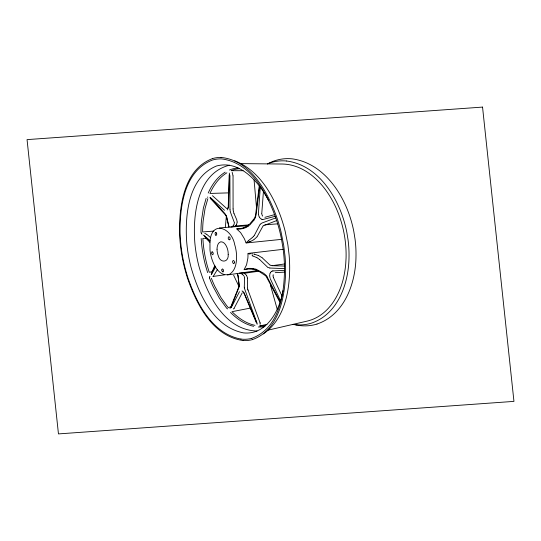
<?xml version="1.0" encoding="UTF-8"?>
<svg xmlns="http://www.w3.org/2000/svg" width="541" height="541" viewBox="0 0 541 541"><rect width="100%" height="100%" fill="white"/><g stroke="black" fill="none" stroke-linecap="round" stroke-linejoin="round"><path stroke-width="0.81" d="M209.617 277.804L209.712 278.473M260.12 323.856L260.106 324.309M217.029 249.225C217.049 246.513 217.705 242.76 220.681 241.847A2.522 2.11 0.6 0 1 220.992 241.8C224.177 241.8 226.077 245.141 227.085 247.764A25.19 21.052 0.6 0 1 228.194 254.338M237.161 222.168L236.539 224.65M228.924 226.632L228.897 227.152M257.124 324.309L257.124 323.951M228.478 206.696L229.533 174.838M228.201 254.338C229.005 262.777 220.031 263.399 218.226 255.636A25.359 21.194 0.6 0 1 217.042 249.225M225.313 227.45L226.341 216.522M239.061 285.337L238.013 276.167L237.229 273.773M239.345 285.844L237.966 275.186M260.262 187.26L258.388 214.006M209.949 241.746L209.996 250.084A64.852 54.208 0.6 0 0 210.841 255.257C212.728 263.616 218.895 277.567 229.56 274.28C235.633 270.493 236.708 262.446 236.579 255.879A61.18 51.131 0.6 0 0 234.659 244.458C231.812 228.167 211.646 219.396 209.949 241.746L204.376 236.065M263.413 191.737L261.756 213.661M209.631 277.513L209.712 277.026M228.268 206.182L229.181 174.763M239.027 285.662L238.919 286.372L233.644 275.261M259.247 185.928L255.494 215.582M259.626 186.422L256.136 214.601L255.366 217.631M239.271 286.554L231.305 306.781M251.781 338.335C280.657 327.704 285.154 290.307 284.39 263.528A227.876 190.459 0.6 0 0 282.963 247.893L281.469 239.075A225.942 188.843 0.6 0 0 276.607 220.309C267.748 194.625 251.673 162.794 221.742 158.919A23.703 19.807 0.6 0 0 212.356 160.062C184.555 170.74 179.855 205.965 180.052 232.055A229.431 191.757 0.6 0 0 187.713 277.134M228.194 206.75L227.889 207.906M228.424 207.047L228.038 208.515M282.957 290.686C279.839 310.23 266.557 335.427 243.382 332.877C213.201 326.805 198.635 293.837 191.014 267.227A211.24 176.555 0.6 0 1 186.503 239.352C185.238 213.37 188.782 177.238 216.596 165.959C239.825 159.852 258.659 181.783 268.417 200.109M238.912 286.399L238.75 287.007M269.864 274.044L269.702 275.754M273.185 274.713L273.083 275.849M255.48 215.629L255.061 216.955M269.945 273.732L270.412 272.603M209.773 276.789L209.955 276.323M206.121 198.358L203.362 208.19L201.435 220.951A164.586 137.563 0.6 0 0 200.988 231.961L201.096 232.684M207.839 198.703L205.073 208.434L203.125 221.073A161.813 135.243 0.6 0 0 202.659 231.974L213.844 231.068M231.271 305.618L238.642 287.291M234.05 224.4L234.341 222.865M211.937 272.15L214.743 265.719M214.987 266.145L211.47 274.023M254.926 217.286L254.365 218.348M255.183 218.077L253.729 220.417M227.903 208.833L227.261 209.908M208.217 193.042C211.883 184.772 217.36 176.941 225.184 172.153M229.918 239.433L230.087 238.824A4.112 3.435 0.6 0 0 229.932 237.594A3.077 2.57 0.6 0 0 229.729 237.168C228.031 235.213 227.538 239.764 229.391 239.859A0.798 0.663 0.6 0 0 229.884 239.42M239.474 291.68L231.386 307.302M242.246 292.762L234.037 308.431M233.881 224.758L233.333 225.536M215.568 267.112L211.254 274.72M217.367 269.634L213.472 275.984M236.417 224.873L235.612 225.922L233.421 226.611M230.919 306.28L230.283 307.092L228.174 307.491L226.909 305.969L220.978 297.624L214.804 286.331A153.367 128.19 0.6 0 1 211.375 278.297M231.149 307.031L229.959 308.39M270.568 272.36L271.514 271.406M234.023 308.451L233.577 309.019M254.189 218.611L249.712 223.981M254.439 235.227L260.106 224.346M244.065 269.716L246.568 264.799L247.859 258.246A47.601 39.784 0.6 0 0 247.913 253.431L283.146 249.32M254.27 235.457L253.492 236.403M231.345 307.356L230.987 307.741M253.857 220.261L249.624 225.184M257.097 236.735L263.034 226.003M256.887 236.978L254.074 239.528M253.452 236.451L252.133 237.742M215.304 232.42L216.312 232.671A2.414 2.015 0.6 0 1 216.542 233.13M246.236 242.733L248.076 240.948M233.117 225.766L232.583 226.233M260.349 224.102L262.155 222.939L275.802 217.888M263.244 225.807L276.64 220.579M248.366 240.691L250.24 239.169M249.191 224.468L246.75 226.226M213.154 276.268L212.89 276.485L224.698 274.821M251.89 237.959L250.584 238.933M252.424 339.592C279.318 330.145 285.154 296.103 285.614 271.142A224.86 187.943 0.6 0 0 285.046 256.299L283.687 245.208L280.874 231.203A222.29 185.793 0.6 0 0 276.83 217.496C267.639 192.217 251.071 160.366 221.053 157.445M263.311 333.925C283.876 319.893 289.3 293.006 289.665 269.675A213.506 178.449 0.6 0 0 289.151 255.393L287.859 244.735L285.161 231.284A210.523 175.953 0.6 0 0 280.103 214.885C271.778 192.657 257.901 169.732 234.706 160.826M249.029 225.651L248.623 225.942M253.77 239.751L251.004 241.191M248.508 226.023L246.703 227.071M226.868 172.809C219.085 177.522 213.607 185.259 209.935 193.441L228.735 192.873M246.459 226.395L243.842 227.7M271.744 271.271L272.4 271.014M246.459 227.193L245.073 227.829M267.47 163.876L270.297 162.55A35.449 29.627 0.6 0 1 292.072 158.831C320.029 162.523 339.281 187.653 348.472 212.491A165.282 138.144 0.6 0 1 353.841 231.663L355.045 239.122A167.967 140.383 0.6 0 1 355.978 256.995C355.593 283.511 344.353 314.808 316.999 324.045M243.768 227.734L240.529 228.606M235.578 225.935L248.65 224.921M244.945 227.876L243.152 228.532M244.464 269.553L247.541 268.627M247.541 242.429L248.258 242.172M248.353 242.138L249.685 241.658M247.311 242.517L246.581 242.774M249.807 241.617L250.192 241.475M207.352 197.188L207.798 197.066M250.07 241.523L250.415 241.401M250.483 241.374L250.781 241.266M212.376 158.614C184.116 169.461 179.321 205.249 179.531 231.764A232.792 194.571 0.6 0 0 187.308 277.492M243.01 228.573L240.522 228.971M264.901 217.306L274.645 214.615M275.247 216.278L262.973 219.511M244.478 269.614L246.933 269.127M268.052 330.152L307.295 321.07C328.279 316.086 340.411 294.777 344.15 274.929A137.509 114.929 0.6 0 0 345.74 263.771L346.064 258.05A161.495 134.98 0.6 0 0 344.414 235.362A159.73 133.505 0.6 0 0 338.639 214.121L336.522 208.941A134.831 112.69 0.6 0 0 331.532 199.014C321.442 181.167 304.164 164.586 282.618 164.024L240.691 163.619M272.461 271L272.982 270.926M266.95 324.357L259.639 325.986A24.156 20.186 0.6 0 0 265.442 325.75M233.103 226.679L230.885 227.017M229.479 165.201C197.127 173.316 192.711 214.953 194.814 242.639A203.998 170.503 0.6 0 0 198.919 266.192C206.703 293.689 224.042 330.159 257.049 331.031M250.402 308.093L231.994 311.677C238.317 318.054 246.094 323.43 254.994 325.351M247.758 268.586L249.908 268.343M212.119 251.802L211.599 252.694A3.645 3.05 0.6 0 0 211.849 254.087L212.741 254.784L213.208 253.925A3.631 3.036 0.6 0 0 212.965 252.519L212.146 251.795M247.068 269.107L247.656 269.019M242.043 273.077L244.349 273.286L258.747 271.217L265.82 275.917M227.389 274.943L238.324 273.381A6.445 5.383 0.6 0 0 239.061 273.232L257.475 270.608L258.74 271.21M284.478 266.071L272.184 265.678L284.41 263.988M212.072 271.839L209.211 272.224L207.365 266.091A187.97 157.106 0.6 0 1 203.159 242.672L202.848 238.419L205.891 238.148M247.934 268.985L252.694 269.242M239.386 273.198L241.671 273.07M281.523 239.372L245.993 242.983A45.606 38.12 0.6 0 0 244.221 238.453L240.65 232.657L236.545 228.796M239.967 228.667L239.589 228.694M264.826 224.846L277.709 223.839M219.396 227.91L247.541 225.725M239.433 228.708L237.364 228.789M275.22 272.657L284.512 272.137M227.653 208.42L226.645 208.468L212.464 195.7M273.151 270.919L284.356 270.351M240.136 228.992L238.324 228.971M249.935 268.343L252.485 268.532M237.039 228.796L237.391 228.897M243.065 170.699L231.088 170.699A24.717 20.659 0.6 0 1 239.582 168.684M272.17 265.678L270.155 265.144M284.525 268.627L269.912 268.032M238.189 228.965L237.479 228.904M243.125 340.539C212.403 336.259 196.315 303.88 187.274 277.499M254.338 254.162L258.442 255.568M254.284 254.155L253.925 254.121M262.547 219.497L262.142 219.43M252.83 254.006L251.957 253.912M286.602 161.008C314.057 164.498 332.688 189.506 341.635 213.796A164.721 137.678 0.6 0 1 346.869 232.549L348.052 239.852A167.325 139.849 0.6 0 1 349.013 257.327C348.729 283.234 338.118 314.193 311.258 323.214A33.373 27.895 0.6 0 1 293.168 324.35M250.943 253.797L248.698 253.526M240.961 339.099C211.693 333.486 196.478 302.791 187.686 277.141M252.762 268.566L253.54 268.681M269.81 268.018L267.971 267.41M253.573 268.688L255.825 269.161M252.999 269.303L254.473 269.628M293.1 324.357L296.164 324.979M253.634 326.318C244.674 324.343 236.863 318.886 230.513 312.434M254.507 269.641L256.346 270.182M227.768 308.87L227.646 308.83A2.022 1.691 0.6 0 1 226.747 308.275L219.443 298.226L213.235 286.818A155.964 130.354 0.6 0 1 209.786 278.71M262.06 219.409L261.317 219.105M256.062 269.229L263.481 273.11L265.807 275.078M253.607 256.245L256.894 257.672M240.846 273.496L242.05 274.071M256.596 270.27L257.469 270.601M253.222 256.103L252.539 255.832M204.762 233.354L206.716 234.354M215.832 235.308L216.583 234.902A2.164 1.806 0.6 0 0 216.677 234.598A3.726 3.111 0.6 0 0 216.522 233.13M252.519 255.825L252.079 255.629M203.247 235.119L204.816 236.038M258.754 255.71L262.006 257.651M242.064 290.93L242.875 291.477M210.435 197.58L224.474 210.293M209.84 197.573L211.267 198.581L224.988 213.654L226.361 215.771M269.885 265.002L262.243 257.834M249.3 254.223L248.921 254.013M267.592 267.207L259.917 259.808M257.137 257.807L259.714 259.619M244.349 273.286L246.432 275.2M210.246 198.621L211.206 199.318M242.294 274.219L243.815 275.741M261.026 218.929L259.964 217.955M206.966 234.53L210.692 237.742M210.03 240.637L205.025 236.214M222.446 271.717L223.169 271.934L223.568 271.061A3.618 3.023 0.6 0 0 223.277 269.621L222.473 268.891L221.878 269.513A2.482 2.076 0.6 0 0 221.824 270.033M243.078 291.66L244.032 292.796M209.908 242.287L205.499 237.736M202.016 234.212L201.543 233.624M225.225 214.736L211.531 199.636M243.653 292.83L244.011 293.303M266.077 275.396L266.923 276.546M266.044 276.174L279.927 302.27M225.441 214.993L226.28 216.393M262.649 216.109L262.297 215.534M259.741 217.658L259.085 216.515M266.943 276.566L280.116 301.695M246.561 275.396L247.562 277.986M244.214 293.066L256.772 322.767M244.153 293.52L256.475 322.97M201.394 233.387L201.178 232.921M237.391 273.902L237.939 275.105M281.847 295.697L273.408 277.553M280.448 300.654L270.277 278.669M233.996 213.533L236.694 219.646L237.161 221.932M244.16 276.39L244.539 277.756M232.163 172.322L233.022 175.744M226.503 216.096L228.924 226.395M233.955 213.431L233.306 211.193M229.276 173.093L229.891 175.872M226.523 216.955L228.775 226.625M258.929 216.143L258.449 214.412M262.101 215.102L261.797 213.945M248.103 290.348L260.065 322.761M248.069 290.253L247.805 289.435M207.616 272.583L205.756 266.388A191.129 159.744 0.6 0 1 201.502 242.753L201.184 238.459M273.327 277.31L273.097 276.106M247.805 289.449L247.507 288.191M277.195 309.209L270.913 286.716M270.04 277.946L269.722 276.113M270.892 286.635L270.534 284.275M230.29 211.774L234.321 222.479M244.444 288.36L257.103 323.511M230.216 211.369L229.993 209.414M233.252 210.875L233.083 208.948M247.44 287.819L247.595 278.223M244.376 287.968L244.295 287.264M260.072 322.794L260.12 323.565M254.067 179.896L256.475 207.21M244.282 287.115L244.579 278.135M233.043 176.021L233.083 208.907M229.986 209.259L229.898 176.116M252.431 339.613A24.075 20.125 0.6 0 1 243.125 340.532M212.376 158.621A24.142 20.173 0.6 0 1 221.053 157.431M317.006 324.066A35.307 29.512 0.6 0 1 296.164 324.979M267.538 163.876A33.495 27.997 0.6 0 1 286.602 161.002M215.893 235.261A2.664 2.225 0.6 0 1 215.474 232.502M222.425 271.731A3.314 2.773 0.6 0 1 221.878 270.033M251.788 338.362A24.068 20.112 0.6 0 1 240.961 339.079M264.238 326.75A24.257 20.274 0.6 0 1 258.307 326.974M229.425 170.016A24.751 20.686 0.6 0 1 238.054 167.933M234.503 262.703L233.868 263.663A0.744 0.622 0.6 0 1 233.293 263.399L232.887 262.879A4.098 3.422 0.6 0 1 232.61 261.776A3.084 2.577 0.6 0 1 232.65 261.181L233.347 260.417L234.219 261.188A3.625 3.03 0.6 0 1 234.503 262.703M482.545 107.091L27.05 139.619L58.455 433.909L513.95 401.381L482.545 107.091"/></g></svg>
